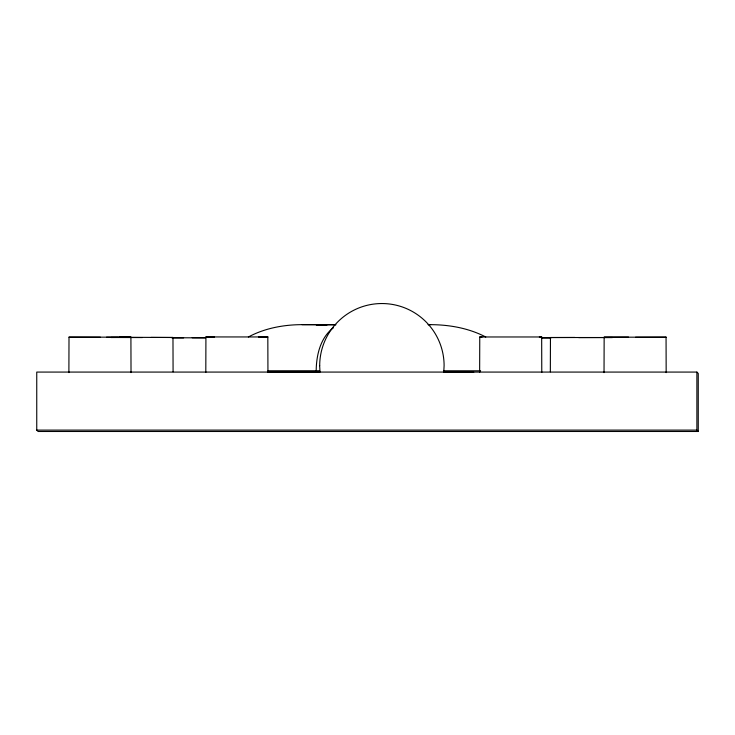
<?xml version="1.0" encoding="UTF-8"?>
<svg xmlns="http://www.w3.org/2000/svg" width="735" height="735" viewBox="0 0 735 735"><rect width="100%" height="100%" fill="white"/><g stroke="black" fill="none" stroke-linecap="round" stroke-linejoin="round"><path stroke-width="1.1" d="M68.888 372.599L69.007 337.154L131.023 337.163L119.346 337.209M205.809 372.388L205.919 336.942L267.944 336.952L258.5 336.998M479.643 372.415L479.762 336.97L541.778 336.97L539.352 336.998M550.34 371.827L550.451 337.521L574.862 337.457M604.032 372.627L604.152 337.181L628.554 337.117M443.765 372.075L444.105 365.662A62.181 62.181 0 0 0 381.878 303.537A62.181 62.181 0 0 0 319.697 365.662M331.724 329.078C319.606 339.662 316.123 356.852 316.179 372.277M332 328.857L332.551 328.435M332.826 328.233L333.387 327.847M248.384 336.979C264.756 328.205 283.535 324.705 301.984 324.649L335.656 324.631M319.844 325.256L327.047 324.723L316.381 325.228M69.007 337.154L100.383 337.227M106.501 337.227L173.083 337.484L151.033 337.429M205.919 336.942L214.565 336.998M479.762 336.97L482.105 336.998M550.451 337.521L612.476 337.521L578.675 337.595M604.152 337.181L666.167 337.181L635.527 337.255M118.307 337.448L110.948 337.494L142.443 337.558M319.596 370.762L267.999 370.789M319.596 372.222L267.999 372.259M428.386 324.668C448.065 324.466 468.177 327.847 485.762 336.998M204.808 337.852L171.953 337.751M541.465 337.898L550.524 337.889M323.244 324.815L335.867 324.806M183.612 337.87L172.146 337.87M696.881 372.075L36.75 372.075L36.75 430.104L38.119 431.491L698.25 431.482L698.25 373.454L696.881 372.075L696.881 430.104L698.25 431.482M36.75 430.104L696.881 430.104M428.092 324.659L430.618 324.659M541.741 337.788L551.094 337.797M192.202 337.742L205.497 337.76M443.876 370.798L480.607 370.817M443.876 372.259L473.726 372.277M301.984 324.649L327.047 324.723M319.991 372.075L319.661 365.662M666.057 337.19L666.167 372.627M541.667 336.979L541.778 372.415M267.825 336.952L267.944 372.388M172.973 337.494L173.083 371.791M130.913 337.163L131.023 372.599"/></g></svg>
